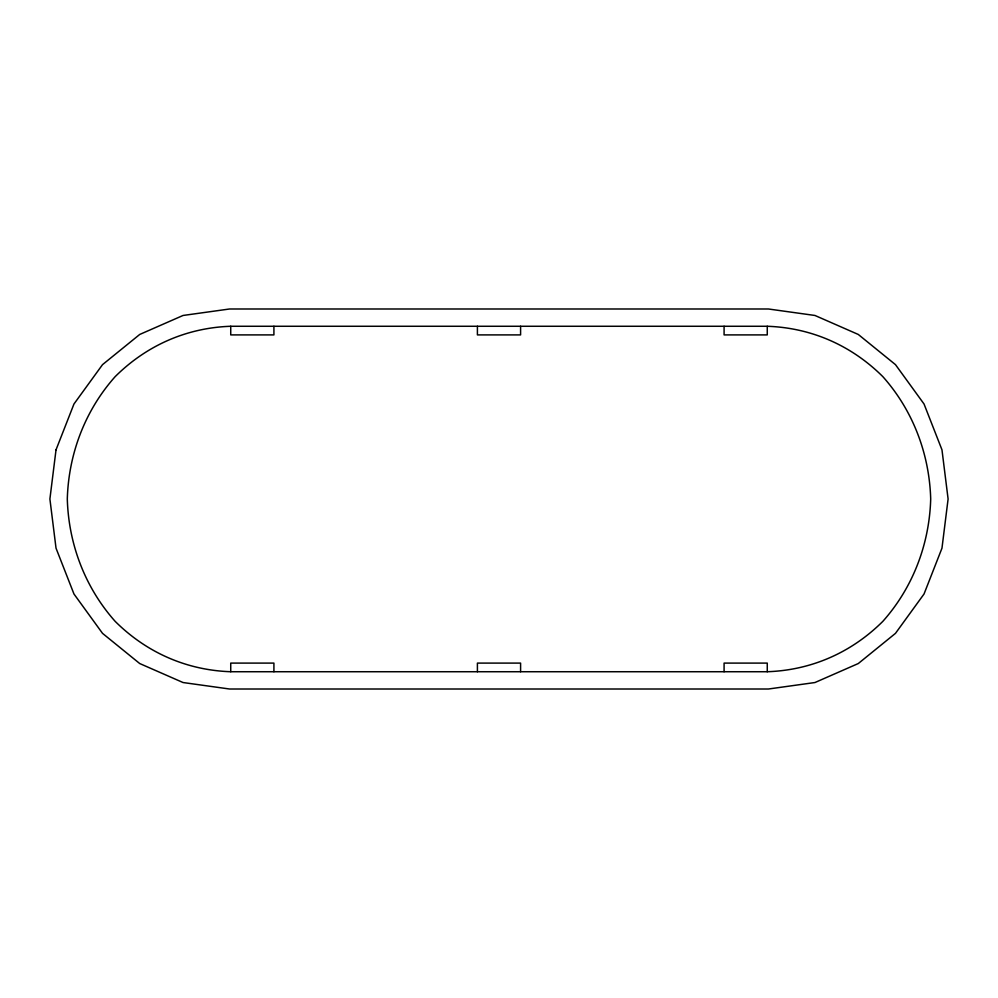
<?xml version="1.0" encoding="UTF-8"?>
<svg xmlns="http://www.w3.org/2000/svg" width="998" height="998" viewBox="0 0 998 998"><rect width="100%" height="100%" fill="white"/><g stroke="black" fill="none" stroke-linecap="round" stroke-linejoin="round"><path stroke-width="1.5" d="M230.738 326.271C186.501 327.793 146.519 345.458 115.169 376.633C85.067 410.415 68.588 453.878 67.303 499C68.588 544.122 85.067 587.585 115.169 621.367C146.519 652.542 186.501 670.207 230.738 671.729L767.262 671.729C811.499 670.207 851.481 652.542 882.831 621.367C912.933 587.585 929.412 544.122 930.697 499C929.412 453.878 912.933 410.415 882.831 376.633C851.481 345.458 811.499 327.793 767.262 326.271L230.738 326.271L230.738 334.904L273.914 334.904L273.914 326.271M767.262 326.271L767.262 334.904L724.086 334.904L724.086 326.271M767.262 671.729L767.262 663.096L724.086 663.096L724.086 671.729M520.594 326.271L520.594 334.904L477.406 334.904L477.406 326.271M520.594 671.729L520.594 663.096L477.406 663.096L477.406 671.729M273.914 671.729L273.914 663.096L230.738 663.096L230.738 671.729M56.025 449.824L49.9 499L56.025 548.176L73.964 593.997L102.52 633.356L139.72 663.545L183.046 682.532L229.54 689.007L768.46 689.007L814.954 682.532L858.28 663.545L895.48 633.356L924.036 593.997L941.975 548.176L948.1 499L941.975 449.824L924.036 404.003L895.48 364.644L858.28 334.455L814.954 315.468L768.46 308.993L229.54 308.993L183.046 315.468L139.72 334.455L102.52 364.644L73.964 404.003L56.025 449.824"/></g></svg>
